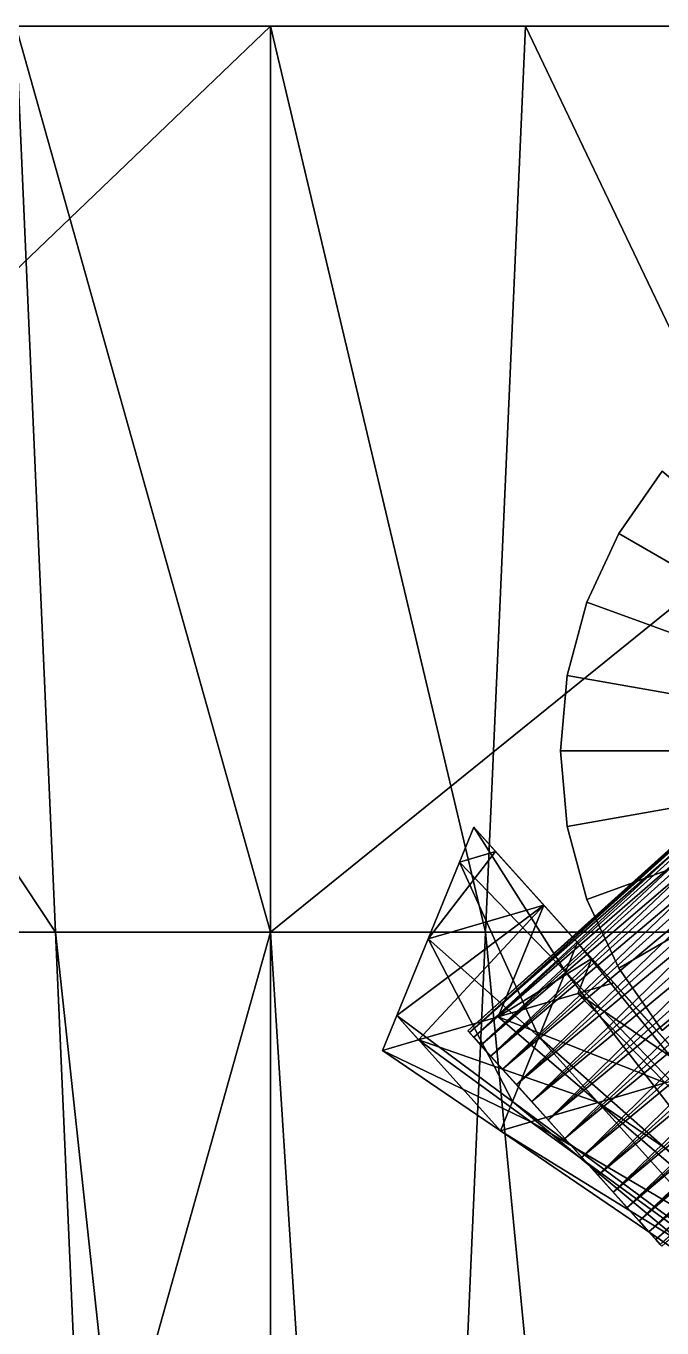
# Model space of a CAD drawing. Header units: metres. Extents: x -1.16 to 1.12, y -2 to 2.02.
# Drawn here: x -0.169 to 0.27, y 1.102 to 2 of the extents above; entities that cross this region are included whole.
import ezdxf

# ---------------------------------------------------------------- set-up
doc = ezdxf.new("R2010")
doc.units = ezdxf.units.M

msp = doc.modelspace()

# ---------------------------------------------------------------- linework, layer by layer
at = {"layer": 'Cylinder 2'}
for points in [[(0.43315, 1.57424, 0.195), (0.13619, 1.30686, 0.195), (0.13721, 1.30573, 0.17765)], [(0.43417, 1.57311, 0.21235), (0.13619, 1.30686, 0.195), (0.43315, 1.57424, 0.195)], [(0.43417, 1.57311, 0.21235), (0.13721, 1.30573, 0.21235), (0.13619, 1.30686, 0.195)], [(0.43315, 1.57424, 0.195), (0.13721, 1.30573, 0.17765), (0.43417, 1.57311, 0.17765)], [(0.43417, 1.57311, 0.17765), (0.13721, 1.30573, 0.17765), (0.14022, 1.30238, 0.16083)], [(0.43718, 1.56976, 0.22917), (0.13721, 1.30573, 0.21235), (0.43417, 1.57311, 0.21235)], [(0.43417, 1.57311, 0.17765), (0.14022, 1.30238, 0.16083), (0.43718, 1.56976, 0.16083)], [(0.43718, 1.56976, 0.22917), (0.14022, 1.30238, 0.22917), (0.13721, 1.30573, 0.21235)], [(0.43718, 1.56976, 0.16083), (0.14022, 1.30238, 0.16083), (0.14515, 1.29691, 0.14505)], [(0.44211, 1.56429, 0.24495), (0.14022, 1.30238, 0.22917), (0.43718, 1.56976, 0.22917)], [(0.44211, 1.56429, 0.24495), (0.14515, 1.29691, 0.24495), (0.14022, 1.30238, 0.22917)], [(0.43718, 1.56976, 0.16083), (0.14515, 1.29691, 0.14505), (0.44211, 1.56429, 0.14505)], [(0.44211, 1.56429, 0.14505), (0.14515, 1.29691, 0.14505), (0.15183, 1.28949, 0.13079)], [(0.44879, 1.55687, 0.25921), (0.14515, 1.29691, 0.24495), (0.44211, 1.56429, 0.24495)], [(0.44211, 1.56429, 0.14505), (0.15183, 1.28949, 0.13079), (0.44879, 1.55687, 0.13079)], [(0.44879, 1.55687, 0.25921), (0.15183, 1.28949, 0.25921), (0.14515, 1.29691, 0.24495)], [(0.44879, 1.55687, 0.13079), (0.15183, 1.28949, 0.13079), (0.16007, 1.28034, 0.11847)], [(0.45703, 1.54772, 0.27153), (0.15183, 1.28949, 0.25921), (0.44879, 1.55687, 0.25921)], [(0.44879, 1.55687, 0.13079), (0.16007, 1.28034, 0.11847), (0.45703, 1.54772, 0.11847)], [(0.45703, 1.54772, 0.27153), (0.16007, 1.28034, 0.27153), (0.15183, 1.28949, 0.25921)], [(0.46658, 1.53712, 0.28152), (0.16007, 1.28034, 0.27153), (0.45703, 1.54772, 0.27153)], [(0.45703, 1.54772, 0.11847), (0.16007, 1.28034, 0.11847), (0.16962, 1.26974, 0.10848)], [(0.45703, 1.54772, 0.11847), (0.16962, 1.26974, 0.10848), (0.46658, 1.53712, 0.10848)], [(0.46658, 1.53712, 0.28152), (0.16962, 1.26974, 0.28152), (0.16007, 1.28034, 0.27153)], [(0.47714, 1.52539, 0.28888), (0.16962, 1.26974, 0.28152), (0.46658, 1.53712, 0.28152)], [(0.46658, 1.53712, 0.10848), (0.16962, 1.26974, 0.10848), (0.18018, 1.25801, 0.10113)], [(0.46658, 1.53712, 0.10848), (0.18018, 1.25801, 0.10113), (0.47714, 1.52539, 0.10113)], [(0.47714, 1.52539, 0.28888), (0.18018, 1.25801, 0.28888), (0.16962, 1.26974, 0.28152)], [(0.48839, 1.51289, 0.29338), (0.18018, 1.25801, 0.28888), (0.47714, 1.52539, 0.28888)], [(0.47714, 1.52539, 0.10113), (0.18018, 1.25801, 0.10113), (0.19143, 1.24551, 0.09662)], [(0.47714, 1.52539, 0.10113), (0.19143, 1.24551, 0.09662), (0.48839, 1.51289, 0.09662)], [(0.48839, 1.51289, 0.29338), (0.19143, 1.24551, 0.29338), (0.18018, 1.25801, 0.28888)], [(0.5, 1.5, 0.2949), (0.19143, 1.24551, 0.29338), (0.48839, 1.51289, 0.29338)], [(0.48839, 1.51289, 0.09662), (0.19143, 1.24551, 0.09662), (0.20304, 1.23262, 0.0951)], [(0.48839, 1.51289, 0.09662), (0.20304, 1.23262, 0.0951), (0.5, 1.5, 0.0951)], [(0.5, 1.5, 0.2949), (0.20304, 1.23262, 0.2949), (0.19143, 1.24551, 0.29338)], [(0.51161, 1.48711, 0.29338), (0.20304, 1.23262, 0.2949), (0.5, 1.5, 0.2949)], [(0.5, 1.5, 0.0951), (0.20304, 1.23262, 0.0951), (0.21465, 1.21972, 0.09662)], [(0.5, 1.5, 0.0951), (0.21465, 1.21972, 0.09662), (0.51161, 1.48711, 0.09662)], [(0.51161, 1.48711, 0.29338), (0.21465, 1.21972, 0.29338), (0.20304, 1.23262, 0.2949)], [(0.52286, 1.47461, 0.28888), (0.21465, 1.21972, 0.29338), (0.51161, 1.48711, 0.29338)], [(0.51161, 1.48711, 0.09662), (0.21465, 1.21972, 0.09662), (0.2259, 1.20722, 0.10113)], [(0.51161, 1.48711, 0.09662), (0.2259, 1.20722, 0.10113), (0.52286, 1.47461, 0.10112)], [(0.52286, 1.47461, 0.28888), (0.2259, 1.20722, 0.28888), (0.21465, 1.21972, 0.29338)], [(0.53342, 1.46288, 0.28152), (0.2259, 1.20722, 0.28888), (0.52286, 1.47461, 0.28888)], [(0.52286, 1.47461, 0.10112), (0.2259, 1.20722, 0.10113), (0.23646, 1.1955, 0.10848)], [(0.52286, 1.47461, 0.10112), (0.23646, 1.1955, 0.10848), (0.53342, 1.46288, 0.10848)], [(0.53342, 1.46288, 0.28152), (0.23646, 1.1955, 0.28152), (0.2259, 1.20722, 0.28888)], [(0.54297, 1.45228, 0.27153), (0.23646, 1.1955, 0.28152), (0.53342, 1.46288, 0.28152)], [(0.53342, 1.46288, 0.10848), (0.23646, 1.1955, 0.10848), (0.24601, 1.18489, 0.11847)], [(0.53342, 1.46288, 0.10848), (0.24601, 1.18489, 0.11847), (0.54297, 1.45228, 0.11847)], [(0.54297, 1.45228, 0.27153), (0.24601, 1.18489, 0.27153), (0.23646, 1.1955, 0.28152)], [(0.55121, 1.44313, 0.25921), (0.24601, 1.18489, 0.27153), (0.54297, 1.45228, 0.27153)], [(0.54297, 1.45228, 0.11847), (0.24601, 1.18489, 0.11847), (0.25425, 1.17574, 0.13079)], [(0.54297, 1.45228, 0.11847), (0.25425, 1.17574, 0.13079), (0.55121, 1.44313, 0.13079)], [(0.55121, 1.44313, 0.25921), (0.25425, 1.17574, 0.25921), (0.24601, 1.18489, 0.27153)], [(0.55789, 1.43571, 0.24495), (0.25425, 1.17574, 0.25921), (0.55121, 1.44313, 0.25921)], [(0.55121, 1.44313, 0.13079), (0.25425, 1.17574, 0.13079), (0.26093, 1.16832, 0.14505)], [(0.55121, 1.44313, 0.13079), (0.26093, 1.16832, 0.14505), (0.55789, 1.43571, 0.14505)], [(0.55789, 1.43571, 0.24495), (0.26093, 1.16832, 0.24495), (0.25425, 1.17574, 0.25921)], [(0.56281, 1.43024, 0.22917), (0.26093, 1.16832, 0.24495), (0.55789, 1.43571, 0.24495)], [(0.55789, 1.43571, 0.14505), (0.26093, 1.16832, 0.14505), (0.26585, 1.16285, 0.16083)], [(0.56281, 1.43024, 0.22917), (0.26585, 1.16285, 0.22917), (0.26093, 1.16832, 0.24495)], [(0.55789, 1.43571, 0.14505), (0.26585, 1.16285, 0.16083), (0.56281, 1.43024, 0.16083)], [(0.56583, 1.42689, 0.21235), (0.26585, 1.16285, 0.22917), (0.56281, 1.43024, 0.22917)], [(0.56281, 1.43024, 0.16083), (0.26585, 1.16285, 0.16083), (0.26887, 1.1595, 0.17765)], [(0.56281, 1.43024, 0.16083), (0.26887, 1.1595, 0.17765), (0.56583, 1.42689, 0.17765)], [(0.56583, 1.42689, 0.21235), (0.26887, 1.1595, 0.21235), (0.26585, 1.16285, 0.22917)], [(0.56685, 1.42576, 0.195), (0.26887, 1.1595, 0.21235), (0.56583, 1.42689, 0.21235)], [(0.56583, 1.42689, 0.17765), (0.26887, 1.1595, 0.17765), (0.26988, 1.15838, 0.195)], [(0.56685, 1.42576, 0.195), (0.26988, 1.15838, 0.195), (0.26887, 1.1595, 0.21235)], [(0.56583, 1.42689, 0.17765), (0.26988, 1.15838, 0.195), (0.56685, 1.42576, 0.195)], [(0.13619, 1.30686, 0.195), (0.13721, 1.30573, 0.17765), (0.13721, 1.30573, 0.17765)], [(0.13619, 1.30686, 0.195), (0.13619, 1.30686, 0.195), (0.13721, 1.30573, 0.17765)], [(0.13619, 1.30686, 0.195), (0.20304, 1.23262, 0.195), (0.13721, 1.30573, 0.17765)], [(0.13619, 1.30686, 0.195), (0.20304, 1.23262, 0.195), (0.20304, 1.23262, 0.195)], [(0.13721, 1.30573, 0.21235), (0.13619, 1.30686, 0.195), (0.13619, 1.30686, 0.195)], [(0.13721, 1.30573, 0.21235), (0.13721, 1.30573, 0.21235), (0.13619, 1.30686, 0.195)], [(0.13721, 1.30573, 0.21235), (0.20304, 1.23262, 0.195), (0.13619, 1.30686, 0.195)], [(0.13721, 1.30573, 0.17765), (0.14022, 1.30238, 0.16083), (0.14022, 1.30238, 0.16083)], [(0.13721, 1.30573, 0.17765), (0.13721, 1.30573, 0.17765), (0.14022, 1.30238, 0.16083)], [(0.13721, 1.30573, 0.17765), (0.20304, 1.23262, 0.195), (0.14022, 1.30238, 0.16083)], [(0.13721, 1.30573, 0.17765), (0.20304, 1.23262, 0.195), (0.20304, 1.23262, 0.195)], [(0.13721, 1.30573, 0.21235), (0.20304, 1.23262, 0.195), (0.20304, 1.23262, 0.195)], [(0.14022, 1.30238, 0.22917), (0.13721, 1.30573, 0.21235), (0.13721, 1.30573, 0.21235)], [(0.14022, 1.30238, 0.22917), (0.14022, 1.30238, 0.22917), (0.13721, 1.30573, 0.21235)], [(0.14022, 1.30238, 0.22917), (0.20304, 1.23262, 0.195), (0.13721, 1.30573, 0.21235)], [(0.14022, 1.30238, 0.16083), (0.14515, 1.29691, 0.14505), (0.14515, 1.29691, 0.14505)], [(0.14022, 1.30238, 0.16083), (0.14022, 1.30238, 0.16083), (0.14515, 1.29691, 0.14505)], [(0.14022, 1.30238, 0.16083), (0.20304, 1.23262, 0.195), (0.14515, 1.29691, 0.14505)], [(0.14022, 1.30238, 0.16083), (0.20304, 1.23262, 0.195), (0.20304, 1.23262, 0.195)], [(0.14022, 1.30238, 0.22917), (0.20304, 1.23262, 0.195), (0.20304, 1.23262, 0.195)], [(0.14515, 1.29691, 0.24495), (0.14022, 1.30238, 0.22917), (0.14022, 1.30238, 0.22917)], [(0.14515, 1.29691, 0.24495), (0.14515, 1.29691, 0.24495), (0.14022, 1.30238, 0.22917)], [(0.14515, 1.29691, 0.24495), (0.20304, 1.23262, 0.195), (0.14022, 1.30238, 0.22917)], [(0.14515, 1.29691, 0.14505), (0.15183, 1.28949, 0.13079), (0.15183, 1.28949, 0.13079)], [(0.14515, 1.29691, 0.14505), (0.14515, 1.29691, 0.14505), (0.15183, 1.28949, 0.13079)], [(0.14515, 1.29691, 0.14505), (0.20304, 1.23262, 0.195), (0.15183, 1.28949, 0.13079)], [(0.14515, 1.29691, 0.14505), (0.20304, 1.23262, 0.195), (0.20304, 1.23262, 0.195)], [(0.14515, 1.29691, 0.24495), (0.20304, 1.23262, 0.195), (0.20304, 1.23262, 0.195)], [(0.15183, 1.28949, 0.25921), (0.14515, 1.29691, 0.24495), (0.14515, 1.29691, 0.24495)], [(0.15183, 1.28949, 0.25921), (0.15183, 1.28949, 0.25921), (0.14515, 1.29691, 0.24495)], [(0.15183, 1.28949, 0.25921), (0.20304, 1.23262, 0.195), (0.14515, 1.29691, 0.24495)], [(0.15183, 1.28949, 0.13079), (0.16007, 1.28034, 0.11847), (0.16007, 1.28034, 0.11847)], [(0.15183, 1.28949, 0.13079), (0.15183, 1.28949, 0.13079), (0.16007, 1.28034, 0.11847)], [(0.15183, 1.28949, 0.13079), (0.20304, 1.23262, 0.195), (0.16007, 1.28034, 0.11847)], [(0.15183, 1.28949, 0.13079), (0.20304, 1.23262, 0.195), (0.20304, 1.23262, 0.195)], [(0.15183, 1.28949, 0.25921), (0.20304, 1.23262, 0.195), (0.20304, 1.23262, 0.195)], [(0.16007, 1.28034, 0.27153), (0.15183, 1.28949, 0.25921), (0.15183, 1.28949, 0.25921)], [(0.16007, 1.28034, 0.27153), (0.16007, 1.28034, 0.27153), (0.15183, 1.28949, 0.25921)], [(0.16007, 1.28034, 0.27153), (0.20304, 1.23262, 0.195), (0.15183, 1.28949, 0.25921)], [(0.16962, 1.26974, 0.28152), (0.16007, 1.28034, 0.27153), (0.16007, 1.28034, 0.27153)], [(0.16962, 1.26974, 0.28152), (0.16962, 1.26974, 0.28152), (0.16007, 1.28034, 0.27153)], [(0.16962, 1.26974, 0.28152), (0.20304, 1.23262, 0.195), (0.16007, 1.28034, 0.27153)], [(0.16007, 1.28034, 0.11847), (0.16962, 1.26974, 0.10848), (0.16962, 1.26974, 0.10848)], [(0.16007, 1.28034, 0.11847), (0.16007, 1.28034, 0.11847), (0.16962, 1.26974, 0.10848)], [(0.16007, 1.28034, 0.11847), (0.20304, 1.23262, 0.195), (0.16962, 1.26974, 0.10848)], [(0.16007, 1.28034, 0.11847), (0.20304, 1.23262, 0.195), (0.20304, 1.23262, 0.195)], [(0.16007, 1.28034, 0.27153), (0.20304, 1.23262, 0.195), (0.20304, 1.23262, 0.195)], [(0.16962, 1.26974, 0.28152), (0.20304, 1.23262, 0.195), (0.20304, 1.23262, 0.195)], [(0.18018, 1.25801, 0.28888), (0.16962, 1.26974, 0.28152), (0.16962, 1.26974, 0.28152)], [(0.18018, 1.25801, 0.28888), (0.18018, 1.25801, 0.28888), (0.16962, 1.26974, 0.28152)], [(0.18018, 1.25801, 0.28888), (0.20304, 1.23262, 0.195), (0.16962, 1.26974, 0.28152)], [(0.16962, 1.26974, 0.10848), (0.18018, 1.25801, 0.10113), (0.18018, 1.25801, 0.10113)], [(0.16962, 1.26974, 0.10848), (0.16962, 1.26974, 0.10848), (0.18018, 1.25801, 0.10113)], [(0.16962, 1.26974, 0.10848), (0.20304, 1.23262, 0.195), (0.18018, 1.25801, 0.10113)], [(0.16962, 1.26974, 0.10848), (0.20304, 1.23262, 0.195), (0.20304, 1.23262, 0.195)], [(0.18018, 1.25801, 0.28888), (0.20304, 1.23262, 0.195), (0.20304, 1.23262, 0.195)], [(0.19143, 1.24551, 0.29338), (0.18018, 1.25801, 0.28888), (0.18018, 1.25801, 0.28888)], [(0.19143, 1.24551, 0.29338), (0.19143, 1.24551, 0.29338), (0.18018, 1.25801, 0.28888)], [(0.19143, 1.24551, 0.29338), (0.20304, 1.23262, 0.195), (0.18018, 1.25801, 0.28888)], [(0.18018, 1.25801, 0.10113), (0.19143, 1.24551, 0.09662), (0.19143, 1.24551, 0.09662)], [(0.18018, 1.25801, 0.10113), (0.18018, 1.25801, 0.10113), (0.19143, 1.24551, 0.09662)], [(0.18018, 1.25801, 0.10113), (0.20304, 1.23262, 0.195), (0.19143, 1.24551, 0.09662)], [(0.18018, 1.25801, 0.10113), (0.20304, 1.23262, 0.195), (0.20304, 1.23262, 0.195)], [(0.19143, 1.24551, 0.29338), (0.20304, 1.23262, 0.195), (0.20304, 1.23262, 0.195)], [(0.20304, 1.23262, 0.2949), (0.19143, 1.24551, 0.29338), (0.19143, 1.24551, 0.29338)], [(0.20304, 1.23262, 0.2949), (0.20304, 1.23262, 0.2949), (0.19143, 1.24551, 0.29338)], [(0.20304, 1.23262, 0.2949), (0.20304, 1.23262, 0.195), (0.19143, 1.24551, 0.29338)], [(0.19143, 1.24551, 0.09662), (0.20304, 1.23262, 0.0951), (0.20304, 1.23262, 0.0951)], [(0.19143, 1.24551, 0.09662), (0.19143, 1.24551, 0.09662), (0.20304, 1.23262, 0.0951)], [(0.19143, 1.24551, 0.09662), (0.20304, 1.23262, 0.195), (0.20304, 1.23262, 0.0951)], [(0.19143, 1.24551, 0.09662), (0.20304, 1.23262, 0.195), (0.20304, 1.23262, 0.195)], [(0.20304, 1.23262, 0.2949), (0.20304, 1.23262, 0.195), (0.20304, 1.23262, 0.195)], [(0.21465, 1.21972, 0.29338), (0.20304, 1.23262, 0.2949), (0.20304, 1.23262, 0.2949)], [(0.21465, 1.21972, 0.29338), (0.21465, 1.21972, 0.29338), (0.20304, 1.23262, 0.2949)], [(0.21465, 1.21972, 0.29338), (0.20304, 1.23262, 0.195), (0.20304, 1.23262, 0.2949)], [(0.21465, 1.21972, 0.29338), (0.20304, 1.23262, 0.195), (0.20304, 1.23262, 0.195)], [(0.2259, 1.20722, 0.28888), (0.20304, 1.23262, 0.195), (0.21465, 1.21972, 0.29338)], [(0.2259, 1.20722, 0.28888), (0.20304, 1.23262, 0.195), (0.20304, 1.23262, 0.195)], [(0.23646, 1.1955, 0.28152), (0.20304, 1.23262, 0.195), (0.2259, 1.20722, 0.28888)], [(0.23646, 1.1955, 0.28152), (0.20304, 1.23262, 0.195), (0.20304, 1.23262, 0.195)], [(0.24601, 1.18489, 0.27153), (0.20304, 1.23262, 0.195), (0.23646, 1.1955, 0.28152)], [(0.24601, 1.18489, 0.27153), (0.20304, 1.23262, 0.195), (0.20304, 1.23262, 0.195)], [(0.25425, 1.17574, 0.25921), (0.20304, 1.23262, 0.195), (0.24601, 1.18489, 0.27153)], [(0.25425, 1.17574, 0.25921), (0.20304, 1.23262, 0.195), (0.20304, 1.23262, 0.195)], [(0.26093, 1.16832, 0.24495), (0.20304, 1.23262, 0.195), (0.25425, 1.17574, 0.25921)], [(0.26093, 1.16832, 0.24495), (0.20304, 1.23262, 0.195), (0.20304, 1.23262, 0.195)], [(0.26585, 1.16285, 0.22917), (0.20304, 1.23262, 0.195), (0.26093, 1.16832, 0.24495)], [(0.26585, 1.16285, 0.22917), (0.20304, 1.23262, 0.195), (0.20304, 1.23262, 0.195)], [(0.26887, 1.1595, 0.21235), (0.20304, 1.23262, 0.195), (0.26585, 1.16285, 0.22917)], [(0.26887, 1.1595, 0.21235), (0.20304, 1.23262, 0.195), (0.20304, 1.23262, 0.195)], [(0.26988, 1.15838, 0.195), (0.20304, 1.23262, 0.195), (0.26887, 1.1595, 0.21235)], [(0.26988, 1.15838, 0.195), (0.20304, 1.23262, 0.195), (0.20304, 1.23262, 0.195)], [(0.26887, 1.1595, 0.17765), (0.20304, 1.23262, 0.195), (0.26988, 1.15838, 0.195)], [(0.26887, 1.1595, 0.17765), (0.20304, 1.23262, 0.195), (0.20304, 1.23262, 0.195)], [(0.26585, 1.16285, 0.16083), (0.20304, 1.23262, 0.195), (0.26887, 1.1595, 0.17765)], [(0.26585, 1.16285, 0.16083), (0.20304, 1.23262, 0.195), (0.20304, 1.23262, 0.195)], [(0.26093, 1.16832, 0.14505), (0.20304, 1.23262, 0.195), (0.26585, 1.16285, 0.16083)], [(0.26093, 1.16832, 0.14505), (0.20304, 1.23262, 0.195), (0.20304, 1.23262, 0.195)], [(0.25425, 1.17574, 0.13079), (0.20304, 1.23262, 0.195), (0.26093, 1.16832, 0.14505)], [(0.25425, 1.17574, 0.13079), (0.20304, 1.23262, 0.195), (0.20304, 1.23262, 0.195)], [(0.24601, 1.18489, 0.11847), (0.20304, 1.23262, 0.195), (0.25425, 1.17574, 0.13079)], [(0.24601, 1.18489, 0.11847), (0.20304, 1.23262, 0.195), (0.20304, 1.23262, 0.195)], [(0.23646, 1.1955, 0.10848), (0.20304, 1.23262, 0.195), (0.24601, 1.18489, 0.11847)], [(0.23646, 1.1955, 0.10848), (0.20304, 1.23262, 0.195), (0.20304, 1.23262, 0.195)], [(0.2259, 1.20722, 0.10113), (0.20304, 1.23262, 0.195), (0.23646, 1.1955, 0.10848)], [(0.2259, 1.20722, 0.10113), (0.20304, 1.23262, 0.195), (0.20304, 1.23262, 0.195)], [(0.21465, 1.21972, 0.09662), (0.20304, 1.23262, 0.195), (0.2259, 1.20722, 0.10113)], [(0.21465, 1.21972, 0.09662), (0.20304, 1.23262, 0.195), (0.20304, 1.23262, 0.195)], [(0.20304, 1.23262, 0.0951), (0.21465, 1.21972, 0.09662), (0.21465, 1.21972, 0.09662)], [(0.20304, 1.23262, 0.0951), (0.20304, 1.23262, 0.0951), (0.21465, 1.21972, 0.09662)], [(0.20304, 1.23262, 0.0951), (0.20304, 1.23262, 0.195), (0.21465, 1.21972, 0.09662)], [(0.20304, 1.23262, 0.0951), (0.20304, 1.23262, 0.195), (0.20304, 1.23262, 0.195)], [(0.2259, 1.20722, 0.28888), (0.21465, 1.21972, 0.29338), (0.21465, 1.21972, 0.29338)], [(0.2259, 1.20722, 0.28888), (0.2259, 1.20722, 0.28888), (0.21465, 1.21972, 0.29338)], [(0.21465, 1.21972, 0.09662), (0.2259, 1.20722, 0.10113), (0.2259, 1.20722, 0.10113)], [(0.21465, 1.21972, 0.09662), (0.21465, 1.21972, 0.09662), (0.2259, 1.20722, 0.10113)], [(0.23646, 1.1955, 0.28152), (0.2259, 1.20722, 0.28888), (0.2259, 1.20722, 0.28888)], [(0.23646, 1.1955, 0.28152), (0.23646, 1.1955, 0.28152), (0.2259, 1.20722, 0.28888)], [(0.2259, 1.20722, 0.10113), (0.23646, 1.1955, 0.10848), (0.23646, 1.1955, 0.10848)], [(0.2259, 1.20722, 0.10113), (0.2259, 1.20722, 0.10113), (0.23646, 1.1955, 0.10848)], [(0.24601, 1.18489, 0.27153), (0.23646, 1.1955, 0.28152), (0.23646, 1.1955, 0.28152)], [(0.24601, 1.18489, 0.27153), (0.24601, 1.18489, 0.27153), (0.23646, 1.1955, 0.28152)], [(0.23646, 1.1955, 0.10848), (0.24601, 1.18489, 0.11847), (0.24601, 1.18489, 0.11847)], [(0.23646, 1.1955, 0.10848), (0.23646, 1.1955, 0.10848), (0.24601, 1.18489, 0.11847)], [(0.25425, 1.17574, 0.25921), (0.24601, 1.18489, 0.27153), (0.24601, 1.18489, 0.27153)], [(0.25425, 1.17574, 0.25921), (0.25425, 1.17574, 0.25921), (0.24601, 1.18489, 0.27153)], [(0.24601, 1.18489, 0.11847), (0.25425, 1.17574, 0.13079), (0.25425, 1.17574, 0.13079)], [(0.24601, 1.18489, 0.11847), (0.24601, 1.18489, 0.11847), (0.25425, 1.17574, 0.13079)], [(0.26093, 1.16832, 0.24495), (0.25425, 1.17574, 0.25921), (0.25425, 1.17574, 0.25921)], [(0.26093, 1.16832, 0.24495), (0.26093, 1.16832, 0.24495), (0.25425, 1.17574, 0.25921)], [(0.25425, 1.17574, 0.13079), (0.26093, 1.16832, 0.14505), (0.26093, 1.16832, 0.14505)], [(0.25425, 1.17574, 0.13079), (0.25425, 1.17574, 0.13079), (0.26093, 1.16832, 0.14505)], [(0.26585, 1.16285, 0.22917), (0.26093, 1.16832, 0.24495), (0.26093, 1.16832, 0.24495)], [(0.26585, 1.16285, 0.22917), (0.26585, 1.16285, 0.22917), (0.26093, 1.16832, 0.24495)], [(0.26093, 1.16832, 0.14505), (0.26585, 1.16285, 0.16083), (0.26585, 1.16285, 0.16083)], [(0.26093, 1.16832, 0.14505), (0.26093, 1.16832, 0.14505), (0.26585, 1.16285, 0.16083)], [(0.26887, 1.1595, 0.21235), (0.26585, 1.16285, 0.22917), (0.26585, 1.16285, 0.22917)], [(0.26887, 1.1595, 0.21235), (0.26887, 1.1595, 0.21235), (0.26585, 1.16285, 0.22917)], [(0.26585, 1.16285, 0.16083), (0.26887, 1.1595, 0.17765), (0.26887, 1.1595, 0.17765)], [(0.26585, 1.16285, 0.16083), (0.26585, 1.16285, 0.16083), (0.26887, 1.1595, 0.17765)], [(0.26988, 1.15838, 0.195), (0.26887, 1.1595, 0.21235), (0.26887, 1.1595, 0.21235)], [(0.26988, 1.15838, 0.195), (0.26988, 1.15838, 0.195), (0.26887, 1.1595, 0.21235)], [(0.26887, 1.1595, 0.17765), (0.26988, 1.15838, 0.195), (0.26988, 1.15838, 0.195)], [(0.26887, 1.1595, 0.17765), (0.26887, 1.1595, 0.17765), (0.26988, 1.15838, 0.195)]]:
    msp.add_3dface(points, dxfattribs=at)
at = {"layer": 'Cylinder 3'}
for points in [[(0.5, 1.5, 0.273), (0.24019, 1.65, 0.273), (0.27019, 1.69284, 0.273)], [(0.24019, 1.65, 0.273), (0.27019, 1.69284, 0.273), (0.27019, 1.69284, 0.273)], [(0.24019, 1.65, 0.273), (0.24019, 1.65, 0.273), (0.27019, 1.69284, 0.273)], [(0.24019, 1.65, 0.273), (0.27019, 1.69284, 0.123), (0.27019, 1.69284, 0.273)], [(0.24019, 1.65, 0.273), (0.24019, 1.65, 0.123), (0.27019, 1.69284, 0.123)], [(0.24019, 1.65, 0.123), (0.27019, 1.69284, -0.027), (0.27019, 1.69284, 0.123)], [(0.24019, 1.65, 0.123), (0.24019, 1.65, -0.027), (0.27019, 1.69284, -0.027)], [(0.24019, 1.65, -0.027), (0.27019, 1.69284, -0.027), (0.27019, 1.69284, -0.027)], [(0.24019, 1.65, -0.027), (0.24019, 1.65, -0.027), (0.27019, 1.69284, -0.027)], [(0.24019, 1.65, -0.027), (0.5, 1.5, -0.027), (0.27019, 1.69284, -0.027)], [(0.5, 1.5, 0.273), (0.21809, 1.60261, 0.273), (0.24019, 1.65, 0.273)], [(0.21809, 1.60261, 0.273), (0.24019, 1.65, 0.273), (0.24019, 1.65, 0.273)], [(0.21809, 1.60261, 0.273), (0.21809, 1.60261, 0.273), (0.24019, 1.65, 0.273)], [(0.21809, 1.60261, 0.273), (0.24019, 1.65, 0.123), (0.24019, 1.65, 0.273)], [(0.21809, 1.60261, 0.273), (0.21809, 1.60261, 0.123), (0.24019, 1.65, 0.123)], [(0.21809, 1.60261, 0.123), (0.24019, 1.65, -0.027), (0.24019, 1.65, 0.123)], [(0.21809, 1.60261, 0.123), (0.21809, 1.60261, -0.027), (0.24019, 1.65, -0.027)], [(0.21809, 1.60261, -0.027), (0.24019, 1.65, -0.027), (0.24019, 1.65, -0.027)], [(0.21809, 1.60261, -0.027), (0.21809, 1.60261, -0.027), (0.24019, 1.65, -0.027)], [(0.21809, 1.60261, -0.027), (0.5, 1.5, -0.027), (0.24019, 1.65, -0.027)], [(0.24019, 1.65, -0.027), (0.5, 1.5, -0.027), (0.5, 1.5, -0.027)], [(0.5, 1.5, 0.273), (0.24019, 1.65, 0.273), (0.5, 1.5, 0.273)], [(0.5, 1.5, 0.273), (0.20456, 1.55209, 0.273), (0.21809, 1.60261, 0.273)], [(0.20456, 1.55209, 0.273), (0.21809, 1.60261, 0.273), (0.21809, 1.60261, 0.273)], [(0.20456, 1.55209, 0.273), (0.20456, 1.55209, 0.273), (0.21809, 1.60261, 0.273)], [(0.20456, 1.55209, 0.273), (0.21809, 1.60261, 0.123), (0.21809, 1.60261, 0.273)], [(0.20456, 1.55209, 0.273), (0.20456, 1.55209, 0.123), (0.21809, 1.60261, 0.123)], [(0.20456, 1.55209, 0.123), (0.21809, 1.60261, -0.027), (0.21809, 1.60261, 0.123)], [(0.20456, 1.55209, 0.123), (0.20456, 1.55209, -0.027), (0.21809, 1.60261, -0.027)], [(0.20456, 1.55209, -0.027), (0.21809, 1.60261, -0.027), (0.21809, 1.60261, -0.027)], [(0.20456, 1.55209, -0.027), (0.20456, 1.55209, -0.027), (0.21809, 1.60261, -0.027)], [(0.20456, 1.55209, -0.027), (0.5, 1.5, -0.027), (0.21809, 1.60261, -0.027)], [(0.21809, 1.60261, -0.027), (0.5, 1.5, -0.027), (0.5, 1.5, -0.027)], [(0.5, 1.5, 0.273), (0.21809, 1.60261, 0.273), (0.5, 1.5, 0.273)], [(0.5, 1.5, 0.273), (0.2, 1.5, 0.273), (0.20456, 1.55209, 0.273)], [(0.2, 1.5, 0.273), (0.20456, 1.55209, 0.273), (0.20456, 1.55209, 0.273)], [(0.2, 1.5, 0.273), (0.2, 1.5, 0.273), (0.20456, 1.55209, 0.273)], [(0.2, 1.5, 0.273), (0.20456, 1.55209, 0.123), (0.20456, 1.55209, 0.273)], [(0.2, 1.5, 0.273), (0.2, 1.5, 0.123), (0.20456, 1.55209, 0.123)], [(0.2, 1.5, 0.123), (0.20456, 1.55209, -0.027), (0.20456, 1.55209, 0.123)], [(0.2, 1.5, 0.123), (0.2, 1.5, -0.027), (0.20456, 1.55209, -0.027)], [(0.2, 1.5, -0.027), (0.20456, 1.55209, -0.027), (0.20456, 1.55209, -0.027)], [(0.2, 1.5, -0.027), (0.2, 1.5, -0.027), (0.20456, 1.55209, -0.027)], [(0.2, 1.5, -0.027), (0.5, 1.5, -0.027), (0.20456, 1.55209, -0.027)], [(0.20456, 1.55209, -0.027), (0.5, 1.5, -0.027), (0.5, 1.5, -0.027)], [(0.5, 1.5, 0.273), (0.20456, 1.55209, 0.273), (0.5, 1.5, 0.273)], [(0.2, 1.5, -0.027), (0.5, 1.5, -0.027), (0.5, 1.5, -0.027)], [(0.5, 1.5, 0.273), (0.2, 1.5, 0.273), (0.5, 1.5, 0.273)], [(0.5, 1.5, 0.273), (0.20456, 1.44791, 0.273), (0.2, 1.5, 0.273)], [(0.20456, 1.44791, 0.273), (0.2, 1.5, 0.273), (0.2, 1.5, 0.273)], [(0.20456, 1.44791, 0.273), (0.20456, 1.44791, 0.273), (0.2, 1.5, 0.273)], [(0.20456, 1.44791, 0.273), (0.2, 1.5, 0.123), (0.2, 1.5, 0.273)], [(0.20456, 1.44791, 0.273), (0.20456, 1.44791, 0.123), (0.2, 1.5, 0.123)], [(0.20456, 1.44791, 0.123), (0.2, 1.5, -0.027), (0.2, 1.5, 0.123)], [(0.20456, 1.44791, 0.123), (0.20456, 1.44791, -0.027), (0.2, 1.5, -0.027)], [(0.20456, 1.44791, -0.027), (0.2, 1.5, -0.027), (0.2, 1.5, -0.027)], [(0.20456, 1.44791, -0.027), (0.20456, 1.44791, -0.027), (0.2, 1.5, -0.027)], [(0.20456, 1.44791, -0.027), (0.5, 1.5, -0.027), (0.2, 1.5, -0.027)], [(0.20456, 1.44791, -0.027), (0.5, 1.5, -0.027), (0.5, 1.5, -0.027)], [(0.5, 1.5, 0.273), (0.20456, 1.44791, 0.273), (0.5, 1.5, 0.273)], [(0.5, 1.5, 0.273), (0.21809, 1.39739, 0.273), (0.20456, 1.44791, 0.273)], [(0.21809, 1.39739, -0.027), (0.5, 1.5, -0.027), (0.20456, 1.44791, -0.027)], [(0.21809, 1.39739, -0.027), (0.5, 1.5, -0.027), (0.5, 1.5, -0.027)], [(0.5, 1.5, 0.273), (0.21809, 1.39739, 0.273), (0.5, 1.5, 0.273)], [(0.5, 1.5, 0.273), (0.24019, 1.35, 0.273), (0.21809, 1.39739, 0.273)], [(0.24019, 1.35, -0.027), (0.5, 1.5, -0.027), (0.21809, 1.39739, -0.027)], [(0.24019, 1.35, -0.027), (0.5, 1.5, -0.027), (0.5, 1.5, -0.027)], [(0.5, 1.5, 0.273), (0.24019, 1.35, 0.273), (0.5, 1.5, 0.273)], [(0.5, 1.5, 0.273), (0.27019, 1.30716, 0.273), (0.24019, 1.35, 0.273)], [(0.27019, 1.30716, -0.027), (0.5, 1.5, -0.027), (0.24019, 1.35, -0.027)], [(0.21809, 1.39739, 0.273), (0.20456, 1.44791, 0.273), (0.20456, 1.44791, 0.273)], [(0.21809, 1.39739, 0.273), (0.21809, 1.39739, 0.273), (0.20456, 1.44791, 0.273)], [(0.21809, 1.39739, 0.273), (0.20456, 1.44791, 0.123), (0.20456, 1.44791, 0.273)], [(0.21809, 1.39739, 0.273), (0.21809, 1.39739, 0.123), (0.20456, 1.44791, 0.123)], [(0.21809, 1.39739, 0.123), (0.20456, 1.44791, -0.027), (0.20456, 1.44791, 0.123)], [(0.21809, 1.39739, 0.123), (0.21809, 1.39739, -0.027), (0.20456, 1.44791, -0.027)], [(0.21809, 1.39739, -0.027), (0.20456, 1.44791, -0.027), (0.20456, 1.44791, -0.027)], [(0.21809, 1.39739, -0.027), (0.21809, 1.39739, -0.027), (0.20456, 1.44791, -0.027)], [(0.24019, 1.35, 0.273), (0.21809, 1.39739, 0.273), (0.21809, 1.39739, 0.273)], [(0.24019, 1.35, 0.273), (0.24019, 1.35, 0.273), (0.21809, 1.39739, 0.273)], [(0.24019, 1.35, 0.273), (0.21809, 1.39739, 0.123), (0.21809, 1.39739, 0.273)], [(0.24019, 1.35, 0.273), (0.24019, 1.35, 0.123), (0.21809, 1.39739, 0.123)], [(0.24019, 1.35, 0.123), (0.21809, 1.39739, -0.027), (0.21809, 1.39739, 0.123)], [(0.24019, 1.35, 0.123), (0.24019, 1.35, -0.027), (0.21809, 1.39739, -0.027)], [(0.24019, 1.35, -0.027), (0.21809, 1.39739, -0.027), (0.21809, 1.39739, -0.027)], [(0.24019, 1.35, -0.027), (0.24019, 1.35, -0.027), (0.21809, 1.39739, -0.027)], [(0.27019, 1.30716, 0.273), (0.24019, 1.35, 0.273), (0.24019, 1.35, 0.273)], [(0.27019, 1.30716, 0.273), (0.27019, 1.30716, 0.273), (0.24019, 1.35, 0.273)], [(0.27019, 1.30716, 0.273), (0.24019, 1.35, 0.123), (0.24019, 1.35, 0.273)], [(0.27019, 1.30716, 0.273), (0.27019, 1.30716, 0.123), (0.24019, 1.35, 0.123)], [(0.27019, 1.30716, 0.123), (0.24019, 1.35, -0.027), (0.24019, 1.35, 0.123)], [(0.27019, 1.30716, 0.123), (0.27019, 1.30716, -0.027), (0.24019, 1.35, -0.027)], [(0.27019, 1.30716, -0.027), (0.24019, 1.35, -0.027), (0.24019, 1.35, -0.027)], [(0.27019, 1.30716, -0.027), (0.27019, 1.30716, -0.027), (0.24019, 1.35, -0.027)]]:
    msp.add_3dface(points, dxfattribs=at)
at = {"layer": 'Frigate Parent'}
for points in [[(-0.65259, 1.375, 0), (-0.77344, 2, 0), (0, 2, 0)], [(0, 2, 0), (-0.77344, 2, 0), (-0.5625, 2, -0.2625)], [(-0.65259, 1.375, 0), (0, 2, 0), (0, 1.375, 0)], [(-0.14832, 1.375, -0.37375), (-0.5625, 2, -0.2625), (-0.47461, 1.375, -0.22148)], [(-0.14832, 1.375, -0.37375), (-0.17578, 2, -0.44297), (-0.5625, 2, -0.2625)], [(-0.17578, 2, -0.44297), (0, 2, 0), (-0.5625, 2, -0.2625)], [(0, 1.375, -0.44297), (-0.17578, 2, -0.44297), (-0.14832, 1.375, -0.37375)], [(0, 1.375, -0.44297), (0, 2, -0.525), (-0.17578, 2, -0.44297)], [(0.17578, 2, -0.44297), (-0.17578, 2, -0.44297), (0, 2, -0.525)], [(-0.17578, 2, -0.44297), (0.17578, 2, -0.44297), (0, 2, 0)], [(0, 1.375, 0), (0.77344, 2, 0), (0.65259, 1.375, 0)], [(0, 1.375, 0), (0, 2, 0), (0.77344, 2, 0)], [(0.14831, 1.375, -0.37375), (0, 2, -0.525), (0, 1.375, -0.44297)], [(0.14831, 1.375, -0.37375), (0.17578, 2, -0.44297), (0, 2, -0.525)], [(0, 2, 0), (0.17578, 2, -0.44297), (0.5625, 2, -0.2625)], [(0.5625, 2, -0.2625), (0.77344, 2, 0), (0, 2, 0)], [(0.47461, 1.375, -0.22148), (0.17578, 2, -0.44297), (0.14831, 1.375, -0.37375)], [(0.47461, 1.375, -0.22148), (0.5625, 2, -0.2625), (0.17578, 2, -0.44297)], [(-0.38672, 0), (-0.65259, 1.375, 0), (0, 1.375, 0)], [(-0.08789, 0, -0.22148), (-0.47461, 1.375, -0.22148), (-0.28125, 0, -0.13125)], [(-0.08789, 0, -0.22148), (-0.14832, 1.375, -0.37375), (-0.47461, 1.375, -0.22148)], [(-0.38672, 0), (0, 1.375, 0), (0, 0)], [(0, 0, -0.2625), (-0.14832, 1.375, -0.37375), (-0.08789, 0, -0.22148)], [(0, 0, -0.2625), (0, 1.375, -0.44297), (-0.14832, 1.375, -0.37375)], [(0, 0), (0.65259, 1.375, 0), (0.38672, 0)], [(0, 0), (0, 1.375, 0), (0.65259, 1.375, 0)], [(0.08789, 0, -0.22148), (0, 1.375, -0.44297), (0, 0, -0.2625)], [(0.08789, 0, -0.22148), (0.14831, 1.375, -0.37375), (0, 1.375, -0.44297)], [(0.28125, 0, -0.13125), (0.14831, 1.375, -0.37375), (0.08789, 0, -0.22148)], [(0.28125, 0, -0.13125), (0.47461, 1.375, -0.22148), (0.14831, 1.375, -0.37375)]]:
    msp.add_3dface(points, dxfattribs=at)
at = {"layer": 'Pyramid 5'}
for points in [[(0.20343, 1.34748, 0.22804), (0.13033, 1.4232, 0.15912), (0.14017, 1.44725, 0.17257)], [(0.15528, 1.43048, 0.14567), (0.14017, 1.44725, 0.17257), (0.13033, 1.4232, 0.15912)], [(0.21173, 1.36778, 0.23939), (0.14017, 1.44725, 0.17257), (0.15528, 1.43048, 0.14567)], [(0.20343, 1.34748, 0.22804), (0.14017, 1.44725, 0.17257), (0.21173, 1.36778, 0.23939)], [(0.18851, 1.39357, 0.08648), (0.15528, 1.43048, 0.14567), (0.10866, 1.37028, 0.12952)], [(0.10866, 1.37028, 0.12952), (0.15528, 1.43048, 0.14567), (0.13033, 1.4232, 0.15912)], [(0.22448, 1.35362, 0.21669), (0.15528, 1.43048, 0.14567), (0.18851, 1.39357, 0.08648)], [(0.21173, 1.36778, 0.23939), (0.15528, 1.43048, 0.14567), (0.22448, 1.35362, 0.21669)], [(0.18515, 1.30283, 0.20307), (0.10866, 1.37028, 0.12952), (0.13033, 1.4232, 0.15912)], [(0.18515, 1.30283, 0.20307), (0.13033, 1.4232, 0.15912), (0.20343, 1.34748, 0.22804)], [(0.087, 1.31735, 0.09993), (0.18851, 1.39357, 0.08648), (0.10866, 1.37028, 0.12952)], [(0.087, 1.31735, 0.09993), (0.1021, 1.30058, 0.07303), (0.18851, 1.39357, 0.08648)], [(0.18851, 1.39357, 0.08648), (0.1021, 1.30058, 0.07303), (0.157, 1.31659, 0.04343)], [(0.157, 1.31659, 0.04343), (0.22174, 1.35666, 0.02729), (0.18851, 1.39357, 0.08648)], [(0.25252, 1.32248, 0.16675), (0.18851, 1.39357, 0.08648), (0.22174, 1.35666, 0.02729)], [(0.22448, 1.35362, 0.21669), (0.18851, 1.39357, 0.08648), (0.25252, 1.32248, 0.16675)], [(0.16687, 1.25817, 0.1781), (0.087, 1.31735, 0.09993), (0.10866, 1.37028, 0.12952)], [(0.16687, 1.25817, 0.1781), (0.10866, 1.37028, 0.12952), (0.18515, 1.30283, 0.20307)], [(0.36425, 1.1809, 0.37966), (0.20343, 1.34748, 0.22804), (0.21173, 1.36778, 0.23939)], [(0.36917, 1.19293, 0.38638), (0.21173, 1.36778, 0.23939), (0.22448, 1.35362, 0.21669)], [(0.36425, 1.1809, 0.37966), (0.21173, 1.36778, 0.23939), (0.36917, 1.19293, 0.38638)], [(0.22174, 1.35666, 0.02729), (0.157, 1.31659, 0.04343), (0.2119, 1.3326, 0.01384)], [(0.2119, 1.3326, 0.01384), (0.23685, 1.33988, 0.00038), (0.22174, 1.35666, 0.02729)], [(0.28056, 1.29134, 0.1168), (0.22174, 1.35666, 0.02729), (0.23685, 1.33988, 0.00038)], [(0.25252, 1.32248, 0.16675), (0.22174, 1.35666, 0.02729), (0.28056, 1.29134, 0.1168)], [(0.35342, 1.15444, 0.36486), (0.18515, 1.30283, 0.20307), (0.20343, 1.34748, 0.22804)], [(0.35342, 1.15444, 0.36486), (0.20343, 1.34748, 0.22804), (0.36425, 1.1809, 0.37966)], [(0.37672, 1.18454, 0.37293), (0.22448, 1.35362, 0.21669), (0.25252, 1.32248, 0.16675)], [(0.36917, 1.19293, 0.38638), (0.22448, 1.35362, 0.21669), (0.37672, 1.18454, 0.37293)], [(0.29331, 1.27718, 0.0941), (0.23685, 1.33988, 0.00038), (0.2119, 1.3326, 0.01384)], [(0.28056, 1.29134, 0.1168), (0.23685, 1.33988, 0.00038), (0.29331, 1.27718, 0.0941)], [(0.27225, 1.27104, 0.10545), (0.2119, 1.3326, 0.01384), (0.157, 1.31659, 0.04343)], [(0.29331, 1.27718, 0.0941), (0.2119, 1.3326, 0.01384), (0.27225, 1.27104, 0.10545)], [(0.39334, 1.16608, 0.34334), (0.25252, 1.32248, 0.16675), (0.28056, 1.29134, 0.1168)], [(0.37672, 1.18454, 0.37293), (0.25252, 1.32248, 0.16675), (0.39334, 1.16608, 0.34334)], [(0.15856, 1.23788, 0.16675), (0.07715, 1.2933, 0.08648), (0.087, 1.31735, 0.09993)], [(0.1021, 1.30058, 0.07303), (0.087, 1.31735, 0.09993), (0.07715, 1.2933, 0.08648)], [(0.15856, 1.23788, 0.16675), (0.087, 1.31735, 0.09993), (0.16687, 1.25817, 0.1781)], [(0.22593, 1.25753, 0.13043), (0.157, 1.31659, 0.04343), (0.1021, 1.30058, 0.07303)], [(0.27225, 1.27104, 0.10545), (0.157, 1.31659, 0.04343), (0.22593, 1.25753, 0.13043)], [(0.34258, 1.12798, 0.35006), (0.16687, 1.25817, 0.1781), (0.18515, 1.30283, 0.20307)], [(0.34258, 1.12798, 0.35006), (0.18515, 1.30283, 0.20307), (0.35342, 1.15444, 0.36486)], [(0.17961, 1.24402, 0.1554), (0.1021, 1.30058, 0.07303), (0.07715, 1.2933, 0.08648)], [(0.17961, 1.24402, 0.1554), (0.07715, 1.2933, 0.08648), (0.15856, 1.23788, 0.16675)], [(0.22593, 1.25753, 0.13043), (0.1021, 1.30058, 0.07303), (0.17961, 1.24402, 0.1554)], [(0.40503, 1.1356, 0.30701), (0.27225, 1.27104, 0.10545), (0.22593, 1.25753, 0.13043)], [(0.33766, 1.11595, 0.34334), (0.15856, 1.23788, 0.16675), (0.16687, 1.25817, 0.1781)], [(0.33766, 1.11595, 0.34334), (0.16687, 1.25817, 0.1781), (0.34258, 1.12798, 0.35006)], [(0.37758, 1.12759, 0.32181), (0.22593, 1.25753, 0.13043), (0.17961, 1.24402, 0.1554)], [(0.40503, 1.1356, 0.30701), (0.22593, 1.25753, 0.13043), (0.37758, 1.12759, 0.32181)], [(0.35014, 1.11959, 0.33661), (0.17961, 1.24402, 0.1554), (0.15856, 1.23788, 0.16675)], [(0.37758, 1.12759, 0.32181), (0.17961, 1.24402, 0.1554), (0.35014, 1.11959, 0.33661)], [(0.35014, 1.11959, 0.33661), (0.15856, 1.23788, 0.16675), (0.33766, 1.11595, 0.34334)]]:
    msp.add_3dface(points, dxfattribs=at)

doc.saveas('drawing.dxf')
